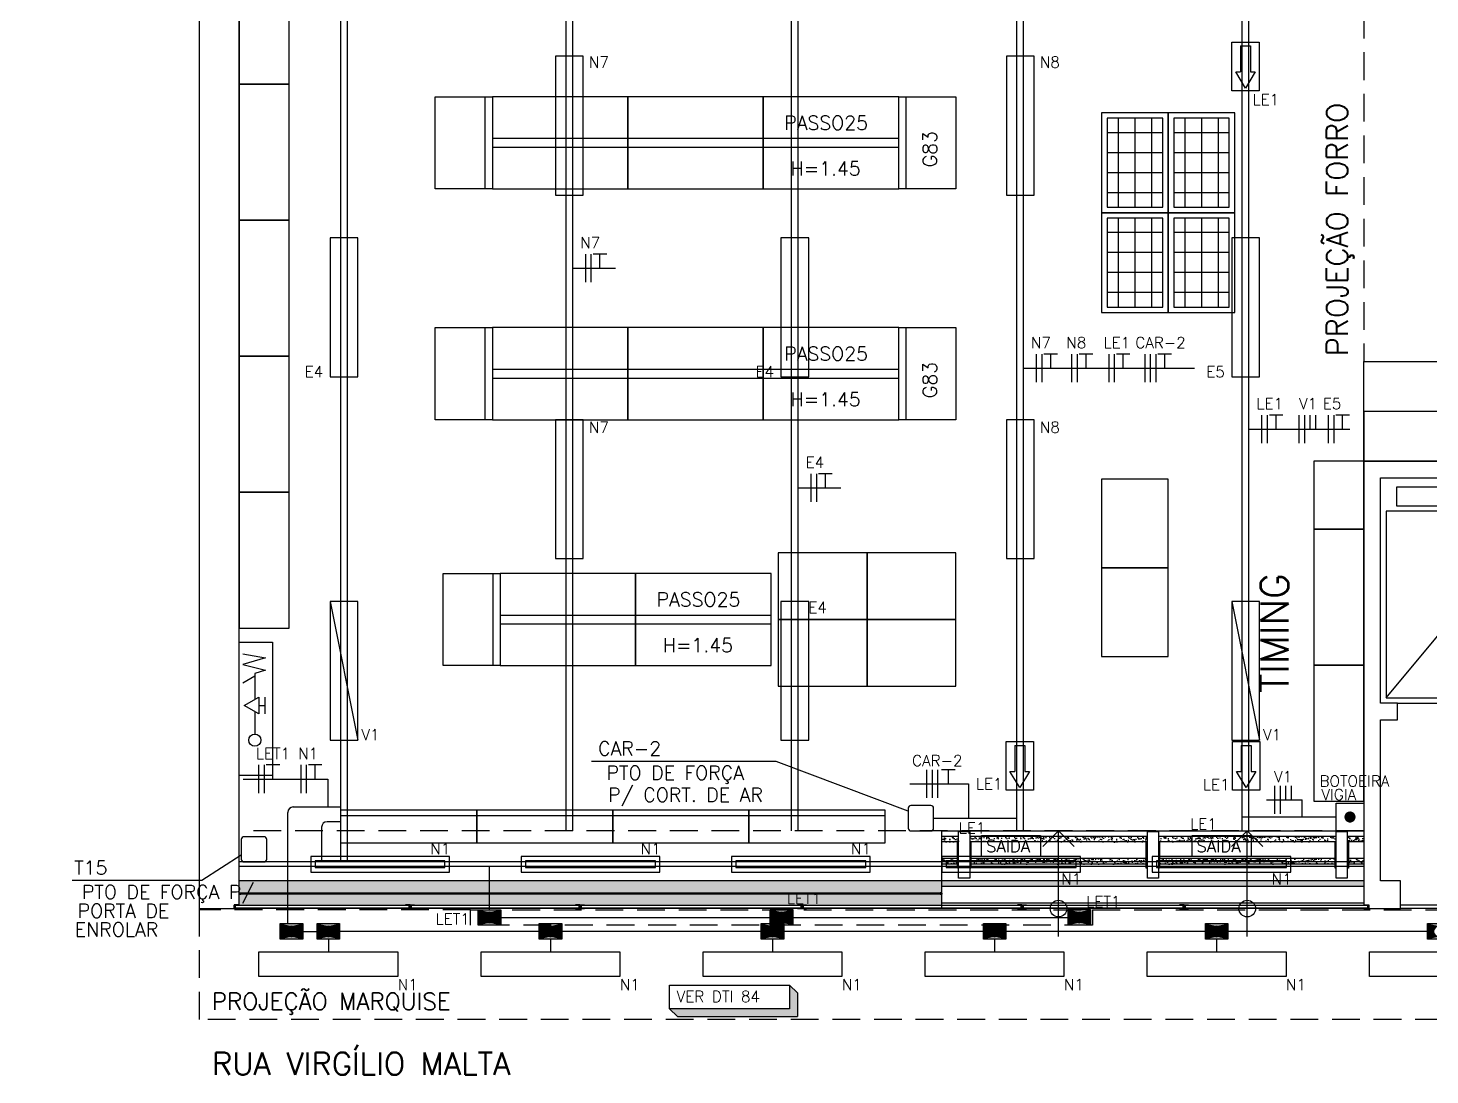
# Model space of a CAD drawing. Header units: metres. Extents: x -367 to 368, y -238 to 226.
# Drawn here: x 242.47 to 255.1, y 176.45 to 185.88 of the extents above; entities that cross this region are included whole.
import ezdxf
from ezdxf.enums import TextEntityAlignment as Align

# ---------------------------------------------------------------- set-up
doc = ezdxf.new("R2010")
doc.units = ezdxf.units.M
doc.linetypes.add('CONTINOUS', pattern=[0])
doc.linetypes.add('LA_BAU_BASES GERAIS_R00$0$LA_BAU_FACHADAS_R01$0$DASHED2', pattern=[0.375, 0.25, -0.125])
for name, color, linetype in [('A-PERFIL', 160, 'Continuous'), ('A-SIMBELET', 10, 'Continuous'), ('ELE-ELÉTRICA', 160, 'Continuous'), ('ELETRICA', 160, 'Continuous'), ('INCENDIO', 10, 'CONTINOUS'), ('INDICACAO_CIRCUITO', 10, 'Continuous'), ('LA_BAU_BASES GERAIS_R00$0$ARQ-IND-DES', 2, 'Continuous'), ('LA_BAU_BASES GERAIS_R00$0$ARQ-TXT', 7, 'Continuous'), ('LA_BAU_BASES GERAIS_R00$0$base', 253, 'Continuous'), ('LA_BAU_LUM TÉRREO_R02$0$ARQ-HAC-251', 251, 'Continuous'), ('LA_BAU_LUM TÉRREO_R02$0$ARQ-LUM', 2, 'Continuous'), ('Legenda_Gavazzi_Engenharia', 7, 'Continuous')]:
    doc.layers.add(name, color=color, linetype=linetype)
doc.styles.add('LA_BAU_BASES GERAIS_R00$0$LA_BAU_MERC_R01$0$R40-125-RS', font='romans.shx', dxfattribs={"height": 0.1248})
doc.styles.add('LA_BAU_BASES GERAIS_R00$0$LA_BAU_MERC_R01$0$R80-125-RS', font='romans.shx', dxfattribs={"height": 0.25375})
doc.styles.add('LA_BAU_BASES GERAIS_R00$0$LA_BAU_MERC_R01$0$RS80', font='ROMANS', dxfattribs={"height": 0.18})
doc.styles.add('LA_BAU_BASES GERAIS_R00$0$R60-100-RS', font='romans.shx', dxfattribs={"height": 0.152})
doc.styles.add('LA_BAU_BASES GERAIS_R00$0$R60-125-RS', font='romans.shx', dxfattribs={"height": 0.19})
doc.styles.add('LA_BAU_BASES GERAIS_R00$0$R80-100-RS', font='romans.shx', dxfattribs={"height": 0.203})
doc.styles.get("Standard").update_dxf_attribs({"font": 'romans.shx'})
doc.linetypes.add('ZIGZAG', pattern='A,0.00254,-5.08,[131,ltypeshp.shx,S=5.08,R=0,X=-5.08,Y=0],-10.16,[131,ltypeshp.shx,S=5.08,R=180,X=5.08,Y=0],-5.08', length=20.32254)

# ---------------------------------------------------------------- blocks, each defined once
blk = doc.blocks.new('*U79')
at = {"layer": 'LA_BAU_BASES GERAIS_R00$0$ARQ-IND-DES'}
for points in [[(0.559, -0.141), (0.7, 0), (0.559, 0.141)], [(-0.25, 0), (0.7, 0)]]:
    blk.add_lwpolyline(points, dxfattribs=at)
blk.add_circle((0, 0), 0.075, dxfattribs=at)
at = {"layer": 'LA_BAU_BASES GERAIS_R00$0$ARQ-TXT', "style": 'LA_BAU_BASES GERAIS_R00$0$R60-100-RS'}
blk.add_attdef('INCL', text='', height=0.152, dxfattribs=at).set_placement((0.225, 0), align=Align.BOTTOM_CENTER)
blk = doc.blocks.new('LA_BAU_BASES GERAIS_R00$0$LA_BAU_ALVENARIA TÉRREO_R01$0$mainel')
for p, q in [((244.802, 177.711), (244.762, 177.711)), ((244.762, 177.711), (244.762, 177.709)), ((244.762, 177.709), (244.842, 177.709)), ((244.762, 177.709), (244.762, 177.709)), ((244.762, 177.709), (244.8, 177.709)), ((244.842, 177.679), (244.762, 177.679)), ((244.8, 177.679), (244.762, 177.679)), ((244.762, 177.679), (244.762, 177.677)), ((244.762, 177.677), (244.802, 177.677)), ((244.8, 177.709), (244.8, 177.679)), ((244.802, 177.677), (244.802, 177.711)), ((244.802, 177.711), (244.842, 177.711)), ((244.802, 177.677), (244.802, 177.709)), ((244.842, 177.677), (244.802, 177.677)), ((244.804, 177.709), (244.804, 177.679)), ((244.842, 177.709), (244.804, 177.709)), ((244.804, 177.679), (244.842, 177.679)), ((244.842, 177.711), (244.842, 177.709)), ((244.842, 177.679), (244.842, 177.677))]:
    blk.add_line(p, q)
blk = doc.blocks.new('LA_BAU_BASES GERAIS_R00$0$LA_BAU_ALVENARIA TÉRREO_R01')
at = {"layer": 'LA_BAU_BASES GERAIS_R00$0$base', "linetype": 'Continuous'}
h = blk.add_hatch(dxfattribs=at)
h.set_pattern_fill('AR-SAND', color=256, scale=0.001)
h.paths.add_polyline_path([(250.7, 178.6), (250.85, 178.6), (250.85, 178.55), (250.7, 178.55)])
h = blk.add_hatch(dxfattribs=at)
h.set_pattern_fill('AR-SAND', color=256, scale=0.001)
h.paths.add_polyline_path([(252.55, 178.55), (250.95, 178.55), (250.95, 178.6), (252.55, 178.6)])
h = blk.add_hatch(dxfattribs=at)
h.set_pattern_fill('AR-SAND', color=256, scale=0.001)
h.paths.add_polyline_path([(254.25, 178.55), (252.65, 178.55), (252.65, 178.6), (254.25, 178.6)])
h = blk.add_hatch(dxfattribs=at)
h.set_pattern_fill('AR-SAND', color=256, scale=0.001)
h.paths.add_polyline_path([(254.35, 178.6), (254.5, 178.6), (254.5, 178.55), (254.35, 178.55)])
h = blk.add_hatch(dxfattribs=at)
h.set_pattern_fill('AR-SAND', color=256, scale=0.001)
h.paths.add_polyline_path([(250.7, 178.4), (250.84, 178.4), (250.84, 178.35), (250.7, 178.35)])
h = blk.add_hatch(dxfattribs=at)
h.set_pattern_fill('AR-SAND', color=256, scale=0.001)
h.paths.add_polyline_path([(250.96, 178.4), (252.54, 178.4), (252.54, 178.35), (250.96, 178.35)])
h = blk.add_hatch(dxfattribs=at)
h.set_pattern_fill('AR-SAND', color=256, scale=0.001)
h.paths.add_polyline_path([(252.66, 178.4), (254.24, 178.4), (254.24, 178.35), (252.66, 178.35)])
h = blk.add_hatch(dxfattribs=at)
h.set_pattern_fill('AR-SAND', color=256, scale=0.001)
h.paths.add_polyline_path([(254.36, 178.4), (254.5, 178.4), (254.5, 178.35), (254.36, 178.35)])
h = blk.add_hatch(dxfattribs=at)
h.set_pattern_fill('AR-SAND', color=256, scale=0.001)
h.paths.add_polyline_path([(250.7, 178.2), (244.37, 178.2), (244.37, 178.09), (250.7, 178.09)])
h = blk.add_hatch(dxfattribs=at)
h.set_pattern_fill('AR-SAND', color=256, scale=0.001)
h.paths.add_polyline_path([(254.5, 178.2), (250.7, 178.2), (250.7, 178.15), (254.5, 178.15)])
h = blk.add_hatch(dxfattribs=at)
h.set_pattern_fill('AR-SAND', color=256, scale=0.001)
h.paths.add_polyline_path([(244.37, 178.08), (250.7, 178.08), (250.7, 177.977), (244.37, 177.977)])
h = blk.add_hatch(dxfattribs=at)
h.set_pattern_fill('AR-SAND', color=256, scale=0.001)
h.paths.add_polyline_path([(251.422, 177.977), (251.422, 177.982), (251.46, 177.982), (251.46, 177.984), (251.38, 177.984), (251.38, 177.982), (251.418, 177.982), (251.418, 177.977)])
for p, q in [((254.7, 179.85), (256.1, 181.53)), ((254.803, 179.8), (256.005, 179.8)), ((250.85, 178.6), (250.7, 178.6)), ((250.85, 178.55), (250.7, 178.55)), ((252.55, 178.6), (250.95, 178.6)), ((252.55, 178.55), (250.95, 178.55)), ((254.25, 178.6), (252.65, 178.6)), ((254.25, 178.55), (252.65, 178.55)), ((254.5, 178.6), (254.35, 178.6)), ((254.5, 178.55), (254.35, 178.55)), ((250.84, 178.4), (250.7, 178.4)), ((250.84, 178.35), (250.7, 178.35)), ((252.54, 178.4), (250.96, 178.4)), ((252.54, 178.35), (250.96, 178.35)), ((254.24, 178.4), (252.66, 178.4)), ((254.24, 178.35), (252.66, 178.35)), ((254.5, 178.4), (254.36, 178.4)), ((254.5, 178.35), (254.36, 178.35)), ((254.5, 178.2), (250.7, 178.2)), ((254.5, 178.15), (250.7, 178.15)), ((250.685, 178.09), (244.372, 178.09)), ((250.685, 178.08), (244.372, 178.08)), ((245.9, 177.977), (245.9, 177.957)), ((245.92, 177.977), (245.92, 177.957)), ((247.43, 177.977), (247.43, 177.957)), ((247.45, 177.977), (247.45, 177.957)), ((249.43, 177.977), (249.43, 177.957)), ((249.45, 177.977), (249.45, 177.957)), ((254.5, 178), (250.7, 178)), ((251.41, 177.977), (251.41, 177.957)), ((251.43, 177.977), (251.43, 177.957)), ((252.87, 177.977), (252.87, 177.957)), ((252.89, 177.977), (252.89, 177.957))]:
    blk.add_line(p, q, dxfattribs=at)
at = {"layer": 'LA_BAU_BASES GERAIS_R00$0$base'}
for p, q in [((244.405, 180.245), (244.607, 180.208)), ((244.607, 180.208), (244.405, 180.149)), ((244.405, 180.149), (244.607, 180.099)), ((244.607, 180.099), (244.512, 180.069)), ((244.512, 180.069), (244.512, 179.836)), ((244.511, 180.044), (244.405, 179.982)), ((244.602, 179.856), (244.602, 179.705)), ((244.512, 179.726), (244.512, 179.523)), ((244.547, 179.781), (244.602, 179.781)), ((254.54, 177.95), (244.37, 177.95)), ((256.13, 177.98), (254.83, 177.98)), ((256.13, 177.95), (254.83, 177.95))]:
    blk.add_line(p, q, dxfattribs=at)
at = {"layer": 'LA_BAU_BASES GERAIS_R00$0$base', "linetype": 'LA_BAU_BASES GERAIS_R00$0$LA_BAU_FACHADAS_R01$0$DASHED2'}
for p, q in [((254.5, 178.65), (244.37, 178.65)), ((244.01, 177.95), (244.01, 176.95)), ((246.455, 177.94), (244.01, 177.94)), ((252.055, 177.94), (266.75, 177.94)), ((256.338, 176.95), (244.01, 176.95))]:
    blk.add_line(p, q, dxfattribs=at)
at = {"layer": 'LA_BAU_BASES GERAIS_R00$0$base', "linetype": 'Continuous'}
for points in [[(244.37, 177.984), (244.37, 197.72), (244.49, 197.72), (244.49, 198.93), (245.022, 198.93), (245.022, 199.259), (244.872, 199.259), (244.872, 199.08), (244.37, 199.08), (244.37, 200.03), (244.872, 200.03), (244.872, 199.86), (245.022, 199.86), (245.022, 200.25), (235.3, 200.25), (235.3, 200.601), (235.15, 200.601), (235.15, 200.25), (200.064, 200.25)], [(200.03, 200.25), (200, 200.25), (200, 200), (244.01, 200), (244.01, 177.95), (244.37, 177.95), (244.37, 177.95)], [(250.7, 178.2), (250.7, 178.65), (254.5, 178.65)], [(250.7, 177.95), (250.7, 178.2), (244.37, 178.2)], [(244.37, 177.984), (244.325, 177.984), (244.325, 177.95), (244.37, 177.95), (244.37, 177.952), (244.327, 177.952), (244.327, 177.982), (244.37, 177.982), (244.37, 177.984)], [(245.9, 177.977), (244.335, 177.977), (244.335, 177.957), (245.9, 177.957)], [(247.43, 177.977), (245.92, 177.977)], [(245.92, 177.957), (247.43, 177.957)], [(249.43, 177.977), (247.45, 177.977)], [(247.45, 177.957), (249.43, 177.957)], [(252.87, 177.977), (251.43, 177.977)], [(251.43, 177.957), (252.87, 177.957)], [(252.89, 177.957), (254.535, 177.957), (254.535, 177.977), (252.89, 177.977)], [(254.5, 177.984), (254.545, 177.984), (254.545, 177.95), (254.5, 177.95), (254.5, 177.952), (254.543, 177.952), (254.543, 177.982), (254.5, 177.982), (254.5, 177.984)]]:
    blk.add_lwpolyline(points, dxfattribs=at)
at = {"layer": 'LA_BAU_BASES GERAIS_R00$0$base', "linetype": 'LA_BAU_BASES GERAIS_R00$0$LA_BAU_FACHADAS_R01$0$DASHED2'}
for points in [[(266.5, 200.29), (254.5, 200.29), (254.5, 182.88)], [(254.5, 181.98), (254.5, 182.88), (257.67, 182.88), (257.67, 178.25), (256.4, 178.25)], [(246.455, 177.94), (252.055, 177.94), (252.055, 177.8), (246.455, 177.8), (246.455, 177.94)]]:
    blk.add_lwpolyline(points, dxfattribs=at)
at = {"layer": 'LA_BAU_BASES GERAIS_R00$0$base'}
for points in [[(254.5, 177.95), (254.5, 177.95), (254.83, 177.95), (254.83, 178.2), (254.65, 178.2), (254.65, 179.65), (254.803, 179.65), (254.803, 179.8), (254.65, 179.8), (254.65, 181.83), (256.15, 181.83), (256.15, 179.8), (256.005, 179.8), (256.005, 179.65), (256.15, 179.65), (256.15, 179.13), (256.4, 179.13), (256.4, 179.2), (256.77, 179.2), (256.77, 182.25), (256.15, 182.25), (256.15, 181.98), (254.5, 181.98), (254.5, 177.984)], [(251.41, 177.977), (249.45, 177.977)], [(249.45, 177.957), (251.41, 177.957)]]:
    blk.add_lwpolyline(points, dxfattribs=at)
at = {"layer": 'LA_BAU_BASES GERAIS_R00$0$base', "linetype": 'Continuous'}
for points in [[(254.796, 181.576), (254.796, 181.749), (256.002, 181.749), (256.002, 181.576)], [(256.1, 179.85), (256.1, 181.53), (254.7, 181.53), (254.7, 179.85)], [(244.385, 178.09), (244.372, 178.09), (244.372, 178.08), (244.385, 178.08), (244.385, 178.079), (244.37, 178.079), (244.37, 178.092), (244.385, 178.092)], [(250.685, 178.09), (250.698, 178.09), (250.698, 178.08), (250.685, 178.08), (250.685, 178.079), (250.7, 178.079), (250.7, 178.092), (250.685, 178.092)]]:
    blk.add_lwpolyline(points, close=True, dxfattribs=at)
at = {"layer": 'LA_BAU_BASES GERAIS_R00$0$base'}
for points in [[(244.37, 180.35), (244.67, 180.35), (244.67, 179.15), (244.37, 179.15)], [(244.547, 179.856), (244.547, 179.705), (244.416, 179.781)]]:
    blk.add_lwpolyline(points, close=True, dxfattribs=at)
at = {"layer": 'LA_BAU_BASES GERAIS_R00$0$base', "linetype": 'Continuous', "elevation": 0}
for points in [[(250.85, 178.314), (250.84, 178.314), (250.84, 178.544), (250.85, 178.544)], [(250.95, 178.544), (250.96, 178.544), (250.96, 178.314), (250.95, 178.314)], [(252.55, 178.314), (252.54, 178.314), (252.54, 178.544), (252.55, 178.544)], [(252.65, 178.544), (252.66, 178.544), (252.66, 178.314), (252.65, 178.314)], [(254.25, 178.314), (254.24, 178.314), (254.24, 178.544), (254.25, 178.544)], [(254.35, 178.544), (254.36, 178.544), (254.36, 178.314), (254.35, 178.314)]]:
    blk.add_lwpolyline(points, dxfattribs=at)
for points in [[(250.95, 178.224), (250.85, 178.224), (250.85, 178.644), (250.95, 178.644)], [(252.65, 178.224), (252.55, 178.224), (252.55, 178.644), (252.65, 178.644)], [(254.35, 178.224), (254.25, 178.224), (254.25, 178.644), (254.35, 178.644)]]:
    blk.add_lwpolyline(points, close=True, dxfattribs=at)
at = {"layer": 'LA_BAU_BASES GERAIS_R00$0$base'}
blk.add_circle((244.512, 179.468), 0.0549, dxfattribs=at)
at = {"layer": 'LA_BAU_BASES GERAIS_R00$0$base', "linetype": 'Continuous'}
for p in [(1.108, 0.273), (2.638, 0.273), (4.638, 0.273), (6.618, 0.273), (8.078, 0.273)]:
    blk.add_blockref('LA_BAU_BASES GERAIS_R00$0$LA_BAU_ALVENARIA TÉRREO_R01$0$mainel', p, dxfattribs=at)
blk = doc.blocks.new('LA_BAU_BASES GERAIS_R00$0$LA_BAU_MERC_R01')
at = {"layer": 'LA_BAU_BASES GERAIS_R00$0$base'}
for p, q in [((244.37, 186.603), (244.37, 185.378)), ((244.82, 185.378), (244.82, 186.603)), ((244.37, 185.378), (244.37, 184.153)), ((244.82, 185.378), (244.37, 185.378)), ((244.37, 185.378), (244.82, 185.378)), ((244.82, 184.153), (244.82, 185.378)), ((246.651, 185.265), (246.651, 184.435)), ((247.871, 185.265), (246.651, 185.265)), ((247.871, 184.435), (247.871, 185.265)), ((247.871, 185.265), (247.871, 184.435)), ((249.091, 185.265), (247.871, 185.265)), ((249.091, 185.265), (249.091, 184.435)), ((250.311, 185.265), (249.091, 185.265)), ((249.091, 184.435), (249.091, 185.265)), ((250.311, 184.435), (250.311, 185.265)), ((252.738, 185.12), (252.137, 185.12)), ((252.137, 185.12), (252.137, 184.22)), ((253.338, 185.12), (252.738, 185.12)), ((252.738, 185.12), (252.738, 184.22)), ((252.738, 184.22), (252.738, 185.12)), ((253.338, 184.22), (253.338, 185.12)), ((252.688, 185.07), (252.188, 185.07)), ((252.188, 185.07), (252.188, 184.27)), ((252.287, 185.07), (252.287, 184.27)), ((252.438, 185.07), (252.438, 184.27)), ((252.588, 185.07), (252.588, 184.27)), ((252.688, 184.27), (252.688, 185.07)), ((253.287, 185.07), (252.788, 185.07)), ((252.788, 185.07), (252.788, 184.27)), ((252.887, 185.07), (252.887, 184.27)), ((253.037, 185.07), (253.037, 184.27)), ((253.188, 185.07), (253.188, 184.27)), ((253.287, 184.27), (253.287, 185.07)), ((246.651, 184.89), (247.871, 184.89)), ((247.871, 184.89), (249.091, 184.89)), ((249.091, 184.89), (250.311, 184.89)), ((252.688, 184.94), (252.188, 184.94)), ((253.287, 184.94), (252.788, 184.94)), ((246.651, 184.81), (247.871, 184.81)), ((247.871, 184.81), (249.091, 184.81)), ((249.091, 184.81), (250.311, 184.81)), ((252.688, 184.76), (252.188, 184.76)), ((253.287, 184.76), (252.788, 184.76)), ((252.688, 184.58), (252.188, 184.58)), ((253.287, 184.58), (252.788, 184.58)), ((246.651, 184.435), (247.871, 184.435)), ((247.871, 184.435), (249.091, 184.435)), ((249.091, 184.435), (250.311, 184.435)), ((252.688, 184.4), (252.188, 184.4)), ((253.287, 184.4), (252.788, 184.4)), ((252.137, 184.22), (252.738, 184.22)), ((252.738, 184.22), (252.137, 184.22)), ((252.137, 184.22), (252.137, 183.32)), ((252.188, 184.27), (252.688, 184.27)), ((252.738, 184.22), (253.338, 184.22)), ((253.338, 184.22), (252.738, 184.22)), ((252.738, 184.22), (252.738, 183.32)), ((252.738, 183.32), (252.738, 184.22)), ((252.788, 184.27), (253.287, 184.27)), ((253.338, 183.32), (253.338, 184.22)), ((244.37, 184.153), (244.37, 182.928)), ((244.82, 184.153), (244.37, 184.153)), ((244.37, 184.153), (244.82, 184.153)), ((244.82, 182.928), (244.82, 184.153)), ((252.688, 184.17), (252.188, 184.17)), ((252.188, 184.17), (252.188, 183.37)), ((252.287, 184.17), (252.287, 183.37)), ((252.438, 184.17), (252.438, 183.37)), ((252.588, 184.17), (252.588, 183.37)), ((252.688, 183.37), (252.688, 184.17)), ((253.287, 184.17), (252.788, 184.17)), ((252.788, 184.17), (252.788, 183.37)), ((252.887, 184.17), (252.887, 183.37)), ((253.037, 184.17), (253.037, 183.37)), ((253.188, 184.17), (253.188, 183.37)), ((253.287, 183.37), (253.287, 184.17)), ((252.688, 184.04), (252.188, 184.04)), ((253.287, 184.04), (252.788, 184.04)), ((252.688, 183.86), (252.188, 183.86)), ((253.287, 183.86), (252.788, 183.86)), ((252.688, 183.68), (252.188, 183.68)), ((253.287, 183.68), (252.788, 183.68)), ((252.688, 183.5), (252.188, 183.5)), ((253.287, 183.5), (252.788, 183.5)), ((252.188, 183.37), (252.688, 183.37)), ((252.788, 183.37), (253.287, 183.37)), ((252.137, 183.32), (252.738, 183.32)), ((252.738, 183.32), (253.338, 183.32)), ((246.651, 183.185), (246.651, 182.355)), ((247.871, 183.185), (246.651, 183.185)), ((247.871, 182.355), (247.871, 183.185)), ((247.871, 183.185), (247.871, 182.355)), ((249.091, 183.185), (247.871, 183.185)), ((249.091, 182.355), (249.091, 183.185)), ((249.091, 183.185), (249.091, 182.355)), ((250.311, 183.185), (249.091, 183.185)), ((250.311, 182.355), (250.311, 183.185)), ((244.37, 182.928), (244.82, 182.928)), ((244.37, 182.928), (244.37, 181.703)), ((244.82, 182.928), (244.37, 182.928)), ((244.82, 181.703), (244.82, 182.928)), ((254.5, 181.98), (254.5, 182.88)), ((254.5, 182.88), (257.67, 182.88)), ((246.651, 182.81), (247.871, 182.81)), ((246.651, 182.73), (247.871, 182.73)), ((247.871, 182.81), (249.091, 182.81)), ((247.871, 182.73), (249.091, 182.73)), ((249.091, 182.81), (250.311, 182.81)), ((249.091, 182.73), (250.311, 182.73)), ((246.651, 182.355), (247.871, 182.355)), ((247.871, 182.355), (249.091, 182.355)), ((249.091, 182.355), (250.311, 182.355)), ((254.5, 182.43), (254.5, 181.98)), ((255.725, 182.43), (254.5, 182.43)), ((254.5, 181.98), (254.05, 181.98)), ((254.05, 181.98), (254.05, 181.368)), ((254.5, 181.98), (255.725, 181.98)), ((254.5, 181.368), (254.5, 181.98)), ((252.738, 181.82), (252.137, 181.82)), ((252.137, 181.82), (252.137, 181.02)), ((252.738, 181.02), (252.738, 181.82)), ((244.37, 181.703), (244.82, 181.703)), ((244.37, 181.703), (244.37, 180.478)), ((244.82, 181.703), (244.37, 181.703)), ((244.82, 180.478), (244.82, 181.703)), ((254.05, 181.368), (254.5, 181.368)), ((254.5, 181.368), (254.05, 181.368)), ((254.05, 181.368), (254.05, 180.143)), ((254.5, 180.143), (254.5, 181.368)), ((249.225, 181.155), (249.225, 180.555)), ((250.025, 181.155), (249.225, 181.155)), ((250.025, 180.555), (250.025, 181.155)), ((250.025, 181.155), (250.025, 180.555)), ((250.825, 181.155), (250.025, 181.155)), ((250.825, 180.555), (250.825, 181.155)), ((246.721, 180.97), (246.721, 180.14)), ((247.941, 180.97), (246.721, 180.97)), ((247.941, 180.14), (247.941, 180.97)), ((247.941, 180.97), (247.941, 180.14)), ((249.161, 180.97), (247.941, 180.97)), ((249.161, 180.14), (249.161, 180.97)), ((252.137, 181.02), (252.738, 181.02)), ((252.738, 181.02), (252.137, 181.02)), ((252.137, 181.02), (252.137, 180.22)), ((252.738, 180.22), (252.738, 181.02)), ((246.721, 180.595), (247.941, 180.595)), ((247.941, 180.595), (249.161, 180.595)), ((249.225, 180.555), (250.025, 180.555)), ((249.225, 180.555), (249.225, 179.955)), ((250.025, 180.555), (249.225, 180.555)), ((250.025, 180.555), (250.825, 180.555)), ((250.025, 179.955), (250.025, 180.555)), ((250.025, 180.555), (250.025, 179.955)), ((250.825, 180.555), (250.025, 180.555)), ((250.825, 179.955), (250.825, 180.555)), ((244.37, 180.478), (244.82, 180.478)), ((246.721, 180.515), (247.941, 180.515)), ((247.941, 180.515), (249.161, 180.515)), ((252.137, 180.22), (252.738, 180.22)), ((246.721, 180.14), (247.941, 180.14)), ((247.941, 180.14), (249.161, 180.14)), ((254.05, 180.143), (254.5, 180.143)), ((254.5, 180.143), (254.05, 180.143)), ((254.05, 180.143), (254.05, 178.917)), ((254.5, 178.917), (254.5, 180.143)), ((249.225, 179.955), (250.025, 179.955)), ((250.025, 179.955), (250.825, 179.955)), ((254.05, 178.917), (254.5, 178.917)), ((245.287, 178.54), (245.287, 178.84)), ((245.287, 178.84), (246.512, 178.84)), ((245.287, 178.79), (246.512, 178.79)), ((246.512, 178.84), (246.512, 178.54)), ((246.512, 178.54), (246.512, 178.84)), ((246.512, 178.84), (247.737, 178.84)), ((246.512, 178.79), (247.737, 178.79)), ((247.737, 178.84), (247.737, 178.54)), ((247.737, 178.54), (247.737, 178.84)), ((247.737, 178.84), (248.962, 178.84)), ((247.737, 178.79), (248.962, 178.79)), ((248.962, 178.54), (248.962, 178.84)), ((248.962, 178.84), (250.187, 178.84)), ((248.962, 178.84), (248.962, 178.54)), ((248.962, 178.79), (250.187, 178.79)), ((250.187, 178.84), (250.187, 178.54)), ((246.512, 178.54), (245.287, 178.54)), ((247.737, 178.54), (246.512, 178.54)), ((248.962, 178.54), (247.737, 178.54)), ((250.187, 178.54), (248.962, 178.54))]:
    blk.add_line(p, q, dxfattribs=at)
at = {"layer": 'LA_BAU_BASES GERAIS_R00$0$base', "linetype": 'Continuous'}
for p, q in [((246.137, 185.265), (246.651, 185.265)), ((246.137, 184.435), (246.137, 185.265)), ((246.587, 184.435), (246.587, 185.265)), ((250.311, 185.265), (250.825, 185.265)), ((250.375, 185.265), (250.375, 184.435)), ((250.825, 185.265), (250.825, 184.435)), ((246.651, 184.435), (246.137, 184.435)), ((250.825, 184.435), (250.311, 184.435)), ((246.137, 183.185), (246.651, 183.185)), ((246.137, 182.355), (246.137, 183.185)), ((246.587, 182.355), (246.587, 183.185)), ((250.311, 183.185), (250.825, 183.185)), ((250.375, 183.185), (250.375, 182.355)), ((250.825, 183.185), (250.825, 182.355)), ((246.651, 182.355), (246.137, 182.355)), ((250.825, 182.355), (250.311, 182.355)), ((246.207, 180.97), (246.721, 180.97)), ((246.207, 180.14), (246.207, 180.97)), ((246.657, 180.14), (246.657, 180.97)), ((246.721, 180.14), (246.207, 180.14))]:
    blk.add_line(p, q, dxfattribs=at)
at = {"layer": 'LA_BAU_BASES GERAIS_R00$0$base', "style": 'LA_BAU_BASES GERAIS_R00$0$LA_BAU_MERC_R01$0$R40-125-RS'}
for s, rotation, p in [('PASSO25', 359.9999, (249.28, 184.967)), ('G83', 90, (250.654, 184.629)), ('H=1.45', 359.9999, (249.337, 184.556)), ('PASSO25', 359.9999, (249.28, 182.887)), ('G83', 90, (250.654, 182.549)), ('H=1.45', 359.9999, (249.337, 182.476)), ('PASSO25', 359.9999, (248.13, 180.672)), ('H=1.45', 359.9999, (248.187, 180.261))]:
    blk.add_text(s, height=0.1248, rotation=rotation, dxfattribs=at).set_placement(p)
at = {"layer": 'LA_BAU_BASES GERAIS_R00$0$base', "style": 'LA_BAU_BASES GERAIS_R00$0$LA_BAU_MERC_R01$0$R80-125-RS'}
blk.add_text('TIMING', height=0.2537, rotation=90, dxfattribs=at).set_placement((253.822, 180.431), align=Align.CENTER)
at = {"layer": 'LA_BAU_BASES GERAIS_R00$0$base', "text_generation_flag": 4}
for tag, height, rotation, style, p in [('CD H=1.45', 0.12, 180, 'LA_BAU_BASES GERAIS_R00$0$LA_BAU_MERC_R01$0$RS80', (261.738, 205.549)), ('CD H=1.45', 0.12, 180, 'LA_BAU_BASES GERAIS_R00$0$LA_BAU_MERC_R01$0$RS80', (262.989, 205.549)), ('CD H=2.25', 0.125, 270, 'LA_BAU_BASES GERAIS_R00$0$LA_BAU_MERC_R01$0$R40-125-RS', (266.17, 203.663)), ('CD H=1.45', 0.12, 180, 'LA_BAU_BASES GERAIS_R00$0$LA_BAU_MERC_R01$0$RS80', (261.354, 202.826)), ('CD H=1.45', 0.12, 180, 'LA_BAU_BASES GERAIS_R00$0$LA_BAU_MERC_R01$0$RS80', (262.605, 202.826)), ('CD H=1.45', 0.12, 180, 'LA_BAU_BASES GERAIS_R00$0$LA_BAU_MERC_R01$0$RS80', (263.857, 202.826)), ('CD H=1.45', 0.12, 180, 'LA_BAU_BASES GERAIS_R00$0$LA_BAU_MERC_R01$0$RS80', (265.108, 202.826))]:
    blk.add_attdef(tag, text='', height=height, rotation=rotation, dxfattribs=dict(at, style=style)).set_placement(p, align=Align.MIDDLE)
at = {"layer": 'LA_BAU_BASES GERAIS_R00$0$base', "style": 'LA_BAU_BASES GERAIS_R00$0$LA_BAU_MERC_R01$0$RS80', "text_generation_flag": 4}
for p in [(261.764, 204.896), (263.015, 204.896)]:
    blk.add_attdef('CD H=1.45', text='', height=0.12, dxfattribs=at).set_placement(p, align=Align.MIDDLE)
at = {"layer": 'LA_BAU_BASES GERAIS_R00$0$base', "style": 'LA_BAU_BASES GERAIS_R00$0$LA_BAU_MERC_R01$0$R40-125-RS'}
for p in [(246.243, 203.098), (247.393, 203.098), (248.543, 203.098), (249.693, 203.098), (250.843, 203.098), (246.243, 202.318), (247.393, 202.318), (248.543, 202.318), (249.693, 202.318), (250.843, 202.318)]:
    blk.add_attdef('TIPO', text='', height=0.125, rotation=180, dxfattribs=at).set_placement(p, align=Align.MIDDLE)
blk = doc.blocks.new('LA_BAU_BASES GERAIS_R00')
at = {"layer": 'LA_BAU_BASES GERAIS_R00$0$base'}
for name in ['LA_BAU_BASES GERAIS_R00$0$LA_BAU_MERC_R01', 'LA_BAU_BASES GERAIS_R00$0$LA_BAU_ALVENARIA TÉRREO_R01']:
    blk.add_blockref(name, (0, 0), dxfattribs=at)
at = {"layer": 'LA_BAU_BASES GERAIS_R00$0$base', "rotation": 90}
for p in [(251.75, 177.95, 0), (253.45, 177.95, 0)]:
    blk.add_blockref('*U79', p, dxfattribs=at)
at = {"layer": 'LA_BAU_BASES GERAIS_R00$0$base', "insert": (254.164, 182.929), "char_height": 0.19, "width": 4.1072, "attachment_point": 1, "rotation": 90, "style": 'LA_BAU_BASES GERAIS_R00$0$R60-125-RS'}
blk.add_mtext('PROJEÇÃO FORRO', dxfattribs=at)
at = {"layer": 'LA_BAU_BASES GERAIS_R00$0$base', "attachment_point": 1}
for s, insert, char_height, width, style in [('PROJEÇÃO MARQUISE', (244.125, 177.19), 0.152, 4.1072, 'LA_BAU_BASES GERAIS_R00$0$R60-100-RS'), ('RUA VIRGÍLIO MALTA', (244.126, 176.654), 0.203, 6.30726, 'LA_BAU_BASES GERAIS_R00$0$R80-100-RS')]:
    blk.add_mtext(s, dxfattribs=dict(at, insert=insert, char_height=char_height, width=width, style=style))
at = {"layer": 'LA_BAU_BASES GERAIS_R00$0$base', "style": 'LA_BAU_BASES GERAIS_R00$0$R60-125-RS'}
for p in [(242.782, 218.919), (358.637, 192.964)]:
    blk.add_attdef('S', text='', height=0.19, rotation=90, dxfattribs=at).set_placement(p, align=Align.MIDDLE_CENTER)
at = {"layer": 'LA_BAU_BASES GERAIS_R00$0$base', "style": 'LA_BAU_BASES GERAIS_R00$0$R80-100-RS'}
blk.add_attdef('ACESSO', text='', height=0.203, dxfattribs=at).set_placement((365.922, 191.987), align=Align.TOP_CENTER)
at = {"layer": 'LA_BAU_BASES GERAIS_R00$0$base', "style": 'LA_BAU_BASES GERAIS_R00$0$R60-125-RS'}
blk.add_attdef('S', text='', height=0.19, dxfattribs=at).set_placement((266.114, 180.913), align=Align.MIDDLE_CENTER)
blk = doc.blocks.new('LA_BAU_LUM TÉRREO_R02$0$LUMINARIA EMBUTIDA CAIXA COBRE ROLO')
at = {"color": 7}
for points in [[(0, 0), (1.249, 0), (1.249, 0.141), (0, 0.141)], [(0.04, 0.04), (1.209, 0.04), (1.209, 0.101), (0.04, 0.101)]]:
    blk.add_lwpolyline(points, close=True, dxfattribs=at)
blk = doc.blocks.new('A$C716F59AC')
for points in [[(-22.201, -0.379), (-20.951, -0.379), (-20.951, -0.601), (-22.201, -0.601)], [(-20.201, -0.379), (-18.951, -0.379), (-18.951, -0.601), (-20.201, -0.601)], [(-18.201, -0.379), (-16.951, -0.379), (-16.951, -0.601), (-18.201, -0.601)], [(-16.201, -0.379), (-14.951, -0.379), (-14.951, -0.601), (-16.201, -0.601)], [(-14.201, -0.379), (-12.951, -0.379), (-12.951, -0.601), (-14.201, -0.601)], [(-12.201, -0.379), (-10.951, -0.379), (-10.951, -0.601), (-12.201, -0.601)]]:
    blk.add_lwpolyline(points, close=True)
at = {"layer": 'LA_BAU_LUM TÉRREO_R02$0$ARQ-HAC-251', "color": 160}
for p, q in [((-21.465, 0.433), (-21.465, 19.497)), ((-21.405, 0.433), (-21.405, 19.497)), ((-19.435, 0.71), (-19.435, 19.497)), ((-19.375, 0.71), (-19.375, 19.497)), ((-17.405, 0.71), (-17.405, 19.497)), ((-17.345, 0.71), (-17.345, 19.497)), ((-15.375, 0.71), (-15.375, 19.497)), ((-15.315, 0.71), (-15.315, 19.497)), ((-13.345, 0.71), (-13.345, 19.497)), ((-13.285, 0.71), (-13.285, 19.497))]:
    blk.add_line(p, q, dxfattribs=at)
at = {"layer": 'LA_BAU_LUM TÉRREO_R02$0$ARQ-LUM', "color": 7}
for p, q in [((-21.56, 2.778), (-21.31, 1.528)), ((-13.44, 2.778), (-13.19, 1.528))]:
    blk.add_line(p, q, dxfattribs=at)
for points in [[(-19.28, 6.439), (-19.28, 7.689), (-19.53, 7.689), (-19.53, 6.439)], [(-19.28, 6.439), (-19.28, 7.689), (-19.53, 7.689), (-19.53, 6.439)], [(-15.22, 6.439), (-15.22, 7.689), (-15.47, 7.689), (-15.47, 6.439)], [(-15.22, 6.439), (-15.22, 7.689), (-15.47, 7.689), (-15.47, 6.439)], [(-21.31, 4.802), (-21.31, 6.052), (-21.56, 6.052), (-21.56, 4.802)], [(-21.31, 4.802), (-21.31, 6.052), (-21.56, 6.052), (-21.56, 4.802)], [(-17.25, 4.802), (-17.25, 6.052), (-17.5, 6.052), (-17.5, 4.802)], [(-17.25, 4.802), (-17.25, 6.052), (-17.5, 6.052), (-17.5, 4.802)], [(-13.19, 4.802), (-13.19, 6.052), (-13.44, 6.052), (-13.44, 4.802)], [(-13.19, 4.802), (-13.19, 6.052), (-13.44, 6.052), (-13.44, 4.802)], [(-19.28, 3.165), (-19.28, 4.415), (-19.53, 4.415), (-19.53, 3.165)], [(-19.28, 3.165), (-19.28, 4.415), (-19.53, 4.415), (-19.53, 3.165)], [(-15.22, 3.165), (-15.22, 4.415), (-15.47, 4.415), (-15.47, 3.165)], [(-15.22, 3.165), (-15.22, 4.415), (-15.47, 4.415), (-15.47, 3.165)], [(-21.31, 1.528), (-21.31, 2.778), (-21.56, 2.778), (-21.56, 1.528)], [(-21.31, 1.528), (-21.31, 2.778), (-21.56, 2.778), (-21.56, 1.528)], [(-21.31, 1.528), (-21.31, 2.778), (-21.56, 2.778), (-21.56, 1.528)], [(-21.31, 1.528), (-21.31, 2.778), (-21.56, 2.778), (-21.56, 1.528)], [(-17.25, 1.528), (-17.25, 2.778), (-17.5, 2.778), (-17.5, 1.528)], [(-17.25, 1.528), (-17.25, 2.778), (-17.5, 2.778), (-17.5, 1.528)], [(-13.19, 1.528), (-13.19, 2.778), (-13.44, 2.778), (-13.44, 1.528)], [(-13.19, 1.528), (-13.19, 2.778), (-13.44, 2.778), (-13.44, 1.528)], [(-13.19, 1.528), (-13.19, 2.778), (-13.44, 2.778), (-13.44, 1.528)], [(-13.19, 1.528), (-13.19, 2.778), (-13.44, 2.778), (-13.44, 1.528)]]:
    blk.add_lwpolyline(points, close=True, dxfattribs=at)
for points in [[(-21.31, 5.802), (-21.31, 6.052), (-21.56, 6.052), (-21.31, 5.802)], [(-17.25, 5.802), (-17.25, 6.052), (-17.5, 6.052), (-17.25, 5.802)], [(-13.19, 5.802), (-13.19, 6.052), (-13.44, 6.052), (-13.19, 5.802)], [(-21.31, 1.528), (-21.31, 2.778), (-21.56, 2.778), (-21.31, 1.528)], [(-17.25, 2.528), (-17.25, 2.778), (-17.5, 2.778), (-17.25, 2.528)], [(-13.19, 1.528), (-13.19, 2.778), (-13.44, 2.778), (-13.19, 1.528)]]:
    blk.add_solid(points, dxfattribs=at)
at = {"layer": 'LA_BAU_LUM TÉRREO_R02$0$ARQ-LUM', "color": 7, "rotation": 180}
for p in [(-20.486, 0.48), (-18.591, 0.48), (-16.697, 0.48), (-14.802, 0.48), (-12.908, 0.48)]:
    blk.add_blockref('LA_BAU_LUM TÉRREO_R02$0$LUMINARIA EMBUTIDA CAIXA COBRE ROLO', p, dxfattribs=at)
blk = doc.blocks.new('CD')
at = {"color": 10}
blk.add_lwpolyline([(0.15, 0.108), (0, 0.108), (0, -0.108), (0.15, -0.108)], close=True, dxfattribs=at)
blk.add_circle((0.075, 0), 0.0507, dxfattribs=at)
at = {"color": 10, "linetype": 'Continuous'}
for points in [[(0.024, 0), (0, 0.108), (0, -0.108)], [(0.025, 0.009), (0, 0.108), (0.024, 0)], [(0.027, 0.017), (0, 0.108), (0.025, 0.009)], [(0.031, 0.025), (0, 0.108), (0.027, 0.017)], [(0.036, 0.033), (0, 0.108), (0.031, 0.025)], [(0.042, 0.039), (0, 0.108), (0.036, 0.033)], [(0.05, 0.044), (0, 0.108), (0.042, 0.039)], [(0.058, 0.048), (0, 0.108), (0.05, 0.044)], [(0.066, 0.05), (0, 0.108), (0.058, 0.048)], [(0.075, 0.051), (0, 0.108), (0.066, 0.05)], [(0.084, 0.05), (0, 0.108), (0.075, 0.051)], [(0.092, 0.048), (0, 0.108), (0.084, 0.05)], [(0.1, 0.044), (0, 0.108), (0.092, 0.048)], [(0.15, 0.108), (0, 0.108), (0.1, 0.044)], [(0.15, 0.108), (0.1, 0.044), (0.108, 0.039)], [(0.15, 0.108), (0.108, 0.039), (0.114, 0.033)], [(0.15, 0.108), (0.114, 0.033), (0.119, 0.025)], [(0.15, 0.108), (0.119, 0.025), (0.123, 0.017)], [(0.15, 0.108), (0.123, 0.017), (0.125, 0.009)], [(0.15, 0.108), (0.125, 0.009), (0.126, 0)], [(0.15, 0.108), (0.126, 0), (0.15, -0.108)], [(0.025, -0.009), (0.024, 0), (0, -0.108)], [(0.027, -0.017), (0.025, -0.009), (0, -0.108)], [(0.031, -0.025), (0.027, -0.017), (0, -0.108)], [(0.036, -0.033), (0.031, -0.025), (0, -0.108)], [(0.042, -0.039), (0.036, -0.033), (0, -0.108)], [(0.05, -0.044), (0.042, -0.039), (0, -0.108)], [(0.058, -0.048), (0.05, -0.044), (0, -0.108)], [(0.1, -0.044), (0.092, -0.048), (0, -0.108)], [(0.15, -0.108), (0.1, -0.044), (0, -0.108)], [(0.066, -0.05), (0.058, -0.048), (0, -0.108)], [(0.092, -0.048), (0.084, -0.05), (0, -0.108)], [(0.075, -0.051), (0.066, -0.05), (0, -0.108)], [(0.084, -0.05), (0.075, -0.051), (0, -0.108)], [(0.15, -0.108), (0.108, -0.039), (0.1, -0.044)], [(0.15, -0.108), (0.114, -0.033), (0.108, -0.039)], [(0.15, -0.108), (0.119, -0.025), (0.114, -0.033)], [(0.15, -0.108), (0.123, -0.017), (0.119, -0.025)], [(0.15, -0.108), (0.125, -0.009), (0.123, -0.017)], [(0.15, -0.108), (0.126, 0), (0.125, -0.009)]]:
    blk.add_solid(points, dxfattribs=at)
blk = doc.blocks.new('SETA')
at = {"layer": 'A-SIMBELET'}
for p, q in [((0.192, 0.638), (0.387, 0.755)), ((0.387, 0.755), (0.387, 0.697)), ((0.699, 0.697), (0.387, 0.697)), ((0.699, 0.697), (0.699, 0.578)), ((0.387, 0.521), (0.192, 0.638)), ((0.387, 0.578), (0.387, 0.521)), ((0.699, 0.578), (0.387, 0.578))]:
    blk.add_line(p, q, dxfattribs=at)
blk.add_lwpolyline([(0.745, 0.474), (0.16, 0.474), (0.16, 0.801), (0.745, 0.801)], close=True, dxfattribs=at)
blk = doc.blocks.new('A$C526D6DA1')
at = {"layer": 'A-PERFIL'}
blk.add_lwpolyline([(-4.25, 3.03), (4.25, 3.03), (4.25, 0), (-4.25, 0)], close=True, dxfattribs=at)
at = {"layer": 'Legenda_Gavazzi_Engenharia', "color": 20, "linetype": 'Continuous'}
blk.add_text('SAIDA', height=1.75, dxfattribs=at).set_placement((-3.63, 0.61))
blk = doc.blocks.new('A$C014F47B6')
at = {"layer": 'INCENDIO', "lineweight": 0, "xscale": 0.7500000000000008, "yscale": 0.75, "zscale": 0.7500000000000008, "rotation": 90.00000250684839}
for p in [(-13.769, -25.702), (-15.802, -32.004), (-13.763, -32.004)]:
    blk.add_blockref('SETA', p, dxfattribs=at)
at = {"layer": 'INCENDIO', "color": 160, "xscale": 0.0625, "yscale": 0.0625, "zscale": 0.0625}
for p in [(-16.358, -32.48), (-14.463, -32.48)]:
    blk.add_blockref('A$C526D6DA1', p, dxfattribs=at)

msp = doc.modelspace()

# ---------------------------------------------------------------- hatches: boundary and pattern name
at = {"layer": 'ELE-ELÉTRICA'}
for points in [[(246.673, 177.87, 1), (246.578, 177.87, 1)], [(249.303, 177.87, 1), (249.207, 177.87, 1)], [(251.984, 177.87, 1), (251.889, 177.87, 1)]]:
    msp.add_hatch(color=10, dxfattribs=at).paths.add_polyline_path(points)
at = {"layer": 'ELETRICA'}
for color, points in [(10, [(244.795, 177.745, 1), (244.89, 177.745, 1)]), (10, [(245.126, 177.745, 1), (245.222, 177.745, 1)]), (10, [(247.126, 177.745, 1), (247.222, 177.745, 1)]), (10, [(249.126, 177.745, 1), (249.222, 177.745, 1)]), (10, [(251.126, 177.745, 1), (251.222, 177.745, 1)]), (10, [(253.126, 177.745, 1), (253.222, 177.745, 1)]), (4, [(248.317, 176.977), (249.399, 176.977), (249.399, 177.19), (249.328, 177.26), (249.328, 177.048), (248.247, 177.048)])]:
    msp.add_hatch(color=color, dxfattribs=at).paths.add_polyline_path(points)

# ---------------------------------------------------------------- linework, layer by layer
at = {"color": 2}
msp.add_line((245.168, 179.117), (245.168, 178.866), dxfattribs=at)
at = {"color": 160}
msp.add_line((250.625, 178.764), (251.375, 178.764, 0), dxfattribs=at)
at = {"layer": 'ELE-ELÉTRICA', "color": 20}
for p, q in [((247.492, 183.593, 0), (247.492, 183.847, 0)), ((247.542, 183.593, 0), (247.542, 183.847, 0)), ((251.552, 182.692, 0), (251.552, 182.945, 0)), ((251.602, 182.692, 0), (251.602, 182.945, 0)), ((251.87, 182.692, 0), (251.87, 182.945, 0)), ((251.92, 182.692, 0), (251.92, 182.945, 0)), ((252.205, 182.692, 0), (252.205, 182.945, 0)), ((252.255, 182.692, 0), (252.255, 182.945, 0)), ((252.529, 182.692, 0), (252.529, 182.945, 0)), ((252.578, 182.692, 0), (252.578, 182.945, 0)), ((252.628, 182.692, 0), (252.628, 182.945, 0)), ((253.582, 182.143, 0), (253.582, 182.396, 0)), ((253.632, 182.143, 0), (253.632, 182.396, 0)), ((253.917, 182.143, 0), (253.917, 182.396, 0)), ((253.967, 182.143, 0), (253.967, 182.396, 0)), ((253.967, 182.143, 0), (253.967, 182.396, 0)), ((254.017, 182.27, 0), (254.017, 182.396, 0)), ((254.067, 182.27, 0), (254.067, 182.396, 0)), ((254.181, 182.143, 0), (254.181, 182.396, 0)), ((254.231, 182.143, 0), (254.231, 182.396, 0)), ((249.522, 181.614, 0), (249.522, 181.867, 0)), ((249.572, 181.614, 0), (249.572, 181.867, 0)), ((244.548, 178.99), (244.548, 179.244)), ((244.598, 178.99), (244.598, 179.244)), ((244.928, 178.99), (244.928, 179.244)), ((244.978, 178.99), (244.978, 179.244)), ((250.564, 178.948), (250.564, 179.201)), ((250.614, 178.948), (250.614, 179.201)), ((250.663, 178.948), (250.663, 179.201)), ((250.758, 179.074), (250.758, 179.201)), ((253.698, 178.803), (253.698, 179.057)), ((253.748, 178.803), (253.748, 179.057)), ((253.798, 178.93), (253.798, 179.057)), ((253.848, 178.93), (253.848, 179.057))]:
    msp.add_line(p, q, dxfattribs=at)
at = {"layer": 'ELE-ELÉTRICA', "color": 20, "linetype": 'Continuous'}
for p, q in [((247.681, 183.847, 0), (247.559, 183.847, 0)), ((247.62, 183.72, 0), (247.62, 183.847, 0)), ((251.741, 182.945, 0), (251.619, 182.945, 0)), ((251.68, 182.819, 0), (251.68, 182.945, 0)), ((252.059, 182.945, 0), (251.937, 182.945, 0)), ((251.998, 182.819, 0), (251.998, 182.945, 0)), ((252.393, 182.945, 0), (252.271, 182.945, 0)), ((252.332, 182.819, 0), (252.332, 182.945, 0)), ((252.767, 182.945, 0), (252.645, 182.945, 0)), ((252.706, 182.819, 0), (252.706, 182.945, 0)), ((253.771, 182.396, 0), (253.649, 182.396, 0)), ((253.71, 182.27, 0), (253.71, 182.396, 0)), ((254.369, 182.396, 0), (254.247, 182.396, 0)), ((254.308, 182.27, 0), (254.308, 182.396, 0)), ((249.711, 181.867, 0), (249.589, 181.867, 0)), ((249.65, 181.741, 0), (249.65, 181.867, 0)), ((244.736, 179.244), (244.614, 179.244)), ((244.675, 179.117), (244.675, 179.244)), ((245.116, 179.244), (244.994, 179.244)), ((245.055, 179.117), (245.055, 179.244)), ((250.819, 179.201), (250.697, 179.201))]:
    msp.add_line(p, q, dxfattribs=at)
at = {"layer": 'ELE-ELÉTRICA', "color": 2}
for p, q in [((247.375, 183.72, 0), (247.76, 183.72, 0)), ((251.435, 182.819, 0), (251.82, 182.819, 0)), ((251.82, 182.819, 0), (252.205, 182.819, 0)), ((252.205, 182.819, 0), (252.59, 182.819, 0)), ((252.59, 182.819, 0), (252.975, 182.819, 0)), ((253.465, 182.27, 0), (253.85, 182.27, 0)), ((253.85, 182.27, 0), (254.235, 182.27, 0)), ((254.124, 182.27, 0), (254.372, 182.27, 0)), ((249.405, 181.741, 0), (249.79, 181.741, 0)), ((249.206, 179.276), (247.544, 179.276)), ((250.396, 178.827), (249.206, 179.276)), ((244.408, 179.117), (244.788, 179.117)), ((244.788, 179.117), (245.168, 179.117)), ((250.411, 179.074), (250.938, 179.074)), ((250.938, 179.074), (250.938, 178.764)), ((253.622, 178.93), (253.944, 178.93)), ((253.944, 178.775), (253.944, 178.93)), ((244.39, 178.432), (244.033, 178.202)), ((244.033, 178.202), (242.866, 178.202))]:
    msp.add_line(p, q, dxfattribs=at)
at = {"layer": 'ELE-ELÉTRICA', "color": 160}
for p, q in [((244.808, 177.815), (244.808, 178.816)), ((244.858, 178.866), (245.285, 178.866)), ((245.113, 178.683), (245.113, 178.37)), ((245.287, 178.733), (245.163, 178.733)), ((254.5, 178.37), (244.37, 178.37)), ((254.5, 178.33), (244.37, 178.33)), ((246.625, 177.94), (246.625, 178.329)), ((246.727, 177.87), (249.153, 177.87)), ((249.357, 177.87), (251.835, 177.87)), ((244.944, 177.745), (245.072, 177.745)), ((247.072, 177.745), (245.276, 177.745)), ((249.072, 177.745), (247.276, 177.745)), ((251.072, 177.745), (249.276, 177.745)), ((253.072, 177.745), (251.276, 177.745)), ((255.072, 177.745), (253.276, 177.745))]:
    msp.add_line(p, q, dxfattribs=at)
for points in [[(250.6, 178.879), (250.421, 178.879, 0.414214), (250.396, 178.854), (250.396, 178.675, 0.414214), (250.421, 178.65), (250.6, 178.65, 0.414214), (250.625, 178.675), (250.625, 178.854, 0.414214)], [(244.594, 178.598), (244.415, 178.598, 0.414214), (244.39, 178.573), (244.39, 178.395, 0.414214), (244.415, 178.37), (244.594, 178.37, 0.414214), (244.619, 178.395), (244.619, 178.573, 0.414214)]]:
    msp.add_lwpolyline(points, format="xyb", close=True, dxfattribs=at)
at = {"layer": 'ELE-ELÉTRICA', "color": 10}
msp.add_lwpolyline([(254.5, 178.9), (254.5, 178.65), (254.25, 178.65), (254.25, 178.9)], close=True, dxfattribs=at)
at = {"layer": 'ELE-ELÉTRICA', "color": 10, "const_width": 0.05}
msp.add_lwpolyline([(254.35, 178.775, 1), (254.4, 178.775, 1)], format="xyb", close=True, dxfattribs=at)
at = {"layer": 'ELE-ELÉTRICA', "color": 160}
for centre in [(244.858, 178.816), (245.163, 178.683)]:
    msp.add_arc(centre, 0.05, 90, 180, dxfattribs=at)
at = {"layer": 'ELETRICA', "color": 160}
msp.add_line((254.25, 178.775), (253.405, 178.775), dxfattribs=at)
at = {"layer": 'ELETRICA', "color": 2, "linetype": 'ZIGZAG', "ltscale": 0.004}
for p, q in [((245.174, 177.674), (245.174, 177.561)), ((247.174, 177.674), (247.174, 177.561)), ((249.174, 177.674), (249.174, 177.561)), ((251.174, 177.674), (251.174, 177.561)), ((253.174, 177.674), (253.174, 177.561))]:
    msp.add_line(p, q, dxfattribs=at)
at = {"layer": 'ELETRICA', "color": 4}
for p, q in [((249.328, 177.26), (249.399, 177.19)), ((249.399, 177.19), (249.399, 176.977)), ((248.247, 177.048), (248.317, 176.977)), ((248.317, 176.977), (249.399, 176.977))]:
    msp.add_line(p, q, dxfattribs=at)
msp.add_lwpolyline([(248.247, 177.26), (249.328, 177.26), (249.328, 177.048), (248.247, 177.048)], close=True, dxfattribs=at)

# ---------------------------------------------------------------- block references
at = {"color": 160}
msp.add_blockref('A$C716F59AC', (266.75, 177.94, 0), dxfattribs=at)
at = {"layer": 'A-SIMBELET', "xscale": -0.9374999999998863, "yscale": 0.9375, "zscale": 0.9375, "rotation": 270}
for p in [(244.842, 177.674), (245.174, 177.674), (247.174, 177.674), (249.174, 177.674), (251.174, 177.674), (253.174, 177.674), (255.174, 177.674)]:
    msp.add_blockref('CD', p, dxfattribs=at)
at = {"layer": 'ELE-ELÉTRICA', "color": 160}
msp.add_blockref('LA_BAU_BASES GERAIS_R00', (0, 0), dxfattribs=at)
at = {"layer": 'ELE-ELÉTRICA', "color": 10, "xscale": -0.9374999999998863, "yscale": 0.9374999999999858, "zscale": 0.9375, "rotation": 89.99999999998522}
for p in [(246.625, 177.94), (249.255, 177.941), (251.937, 177.941)]:
    msp.add_blockref('CD', p, dxfattribs=at)
at = {"layer": 'INCENDIO', "color": 160}
msp.add_blockref('A$C014F47B6', (267.681, 210.9), dxfattribs=at)

# ---------------------------------------------------------------- texts
at = {"layer": 'A-SIMBELET'}
for s, p in [('N7', (247.612, 185.526, 0)), ('N8', (251.672, 185.526, 0)), ('LE1', (253.617, 185.189, 0)), ('E4', (245.044, 182.737, 0)), ('E4', (249.104, 182.737, 0)), ('E5', (253.164, 182.737, 0)), ('N7', (247.612, 182.237, 0)), ('N8', (251.672, 182.237, 0)), ('E4', (249.58, 180.613, 0)), ('V1', (245.554, 179.467, 0)), ('V1', (253.674, 179.467, 0)), ('LE1', (251.126, 179.024, 0)), ('LE1', (253.171, 179.017, 0)), ('N1', (246.182, 178.44, 0)), ('N1', (248.077, 178.44, 0)), ('N1', (249.971, 178.44, 0)), ('N1', (251.865, 178.166, 0)), ('N1', (253.76, 178.166, 0)), ('N1', (245.889, 177.215)), ('N1', (247.889, 177.215)), ('N1', (249.889, 177.215)), ('N1', (251.889, 177.215)), ('N1', (253.889, 177.215))]:
    msp.add_text(s, height=0.1, dxfattribs=at).set_placement(p, align=Align.CENTER)
at = {"layer": 'ELE-ELÉTRICA', "color": 20}
for s, p in [('N7', (247.442, 183.9, 0)), ('N7', (251.502, 182.999, 0)), ('N8', (251.82, 182.999, 0)), ('LE1', (252.155, 182.999, 0)), ('CAR-2', (252.441, 182.999, 0)), ('LE1', (253.532, 182.45, 0)), ('V1', (253.917, 182.45, 0)), ('E5', (254.13, 182.45, 0)), ('E4', (249.472, 181.921, 0)), ('LET1', (244.522, 179.297)), ('N1', (244.902, 179.297)), ('CAR-2', (250.431, 179.233)), ('V1', (253.692, 179.088))]:
    msp.add_text(s, height=0.1, dxfattribs=at).set_placement(p)
at = {"layer": 'ELE-ELÉTRICA', "color": 10}
for s, p in [('CAR-2', (247.887, 179.33)), ('PTO DE FORÇA', (248.298, 179.11)), ('P/ CORT. DE AR', (248.39, 178.913)), ('T15', (243.035, 178.256)), ('PTO DE FORÇA P/', (243.731, 178.037)), ('PORTA DE', (243.328, 177.867)), ('ENROLAR', (243.266, 177.7))]:
    msp.add_text(s, height=0.125, dxfattribs=at).set_placement(p, align=Align.CENTER)
for s, p in [('BOTOEIRA', (254.1, 179.049)), ('VIGIA', (254.118, 178.927)), ('LET1', (249.304, 177.992)), ('LET1', (251.999, 177.963)), ('LET1', (246.139, 177.807))]:
    msp.add_text(s, height=0.1, dxfattribs=at).set_placement(p)
for p in [(250.851, 178.676), (252.935, 178.713)]:
    msp.add_text('LE1', height=0.1, rotation=360, dxfattribs=at).set_placement(p, align=Align.MIDDLE_LEFT)
at = {"layer": 'INDICACAO_CIRCUITO', "color": 4}
msp.add_text('VER DTI 84', height=0.1, dxfattribs=at).set_placement((248.311, 177.108))

doc.saveas('drawing.dxf')
